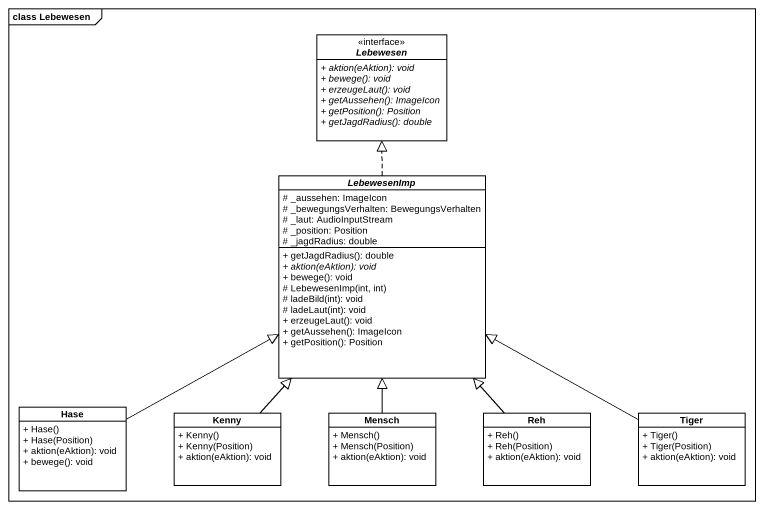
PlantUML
@startuml
mainframe class Lebewesen
hide circle
hide empty members
skinparam classAttributeIconSize 0
interface Lebewesen <<interface>> {
  {abstract} + aktion(eAktion): void
  {abstract} + bewege(): void
  {abstract} + erzeugeLaut(): void
  {abstract} + getAussehen(): ImageIcon
  {abstract} + getPosition(): Position
  {abstract} + getJagdRadius(): double
}
abstract class LebewesenImp {
  # _aussehen: ImageIcon
  # _bewegungsVerhalten: BewegungsVerhalten
  # _laut: AudioInputStream
  # _position: Position
  # _jagdRadius: double
  + getJagdRadius(): double
  {abstract} + aktion(eAktion): void
  + bewege(): void
  # LebewesenImp(int, int)
  # ladeBild(int): void
  # ladeLaut(int): void
  + erzeugeLaut(): void
  + getAussehen(): ImageIcon
  + getPosition(): Position
}
class Hase {
  + Hase()
  + Hase(Position)
  + aktion(eAktion): void
  + bewege(): void
}
class Kenny {
  + Kenny()
  + Kenny(Position)
  + aktion(eAktion): void
}
class Mensch {
  + Mensch()
  + Mensch(Position)
  + aktion(eAktion): void
}
class Reh {
  + Reh()
  + Reh(Position)
  + aktion(eAktion): void
}
class Tiger {
  + Tiger()
  + Tiger(Position)
  + aktion(eAktion): void
}
LebewesenImp .up.|> Lebewesen
Hase -right-|> LebewesenImp
Kenny -up-|> LebewesenImp
Mensch -up-|> LebewesenImp
Reh -up-|> LebewesenImp
Tiger -left-|> LebewesenImp
@enduml
